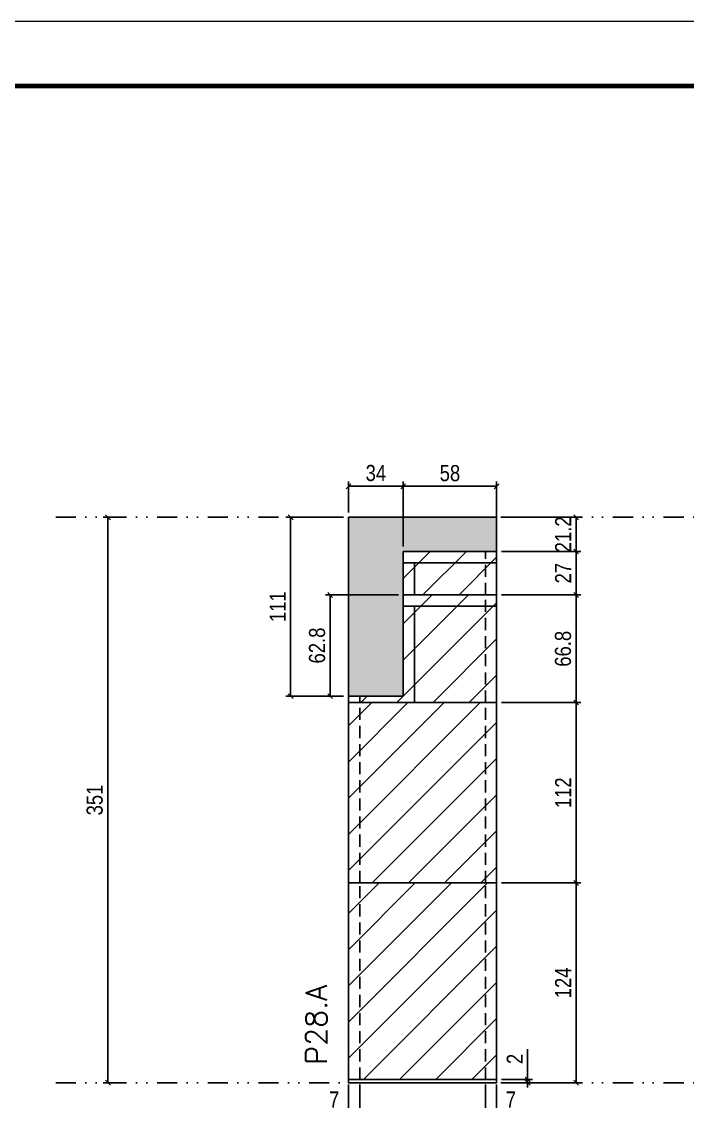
# Model space of a CAD drawing. Extents: x 28748 to 35002, y 14885 to 43501.
# Drawn here: x 30760 to 31174, y 39385 to 40055 of the extents above; entities that cross this region are included whole.
import ezdxf

# ---------------------------------------------------------------- set-up
doc = ezdxf.new("R2010")
doc.units = 0
for name, pattern in [('DASHED', [0.75, 0.5, -0.25]), ('DIVIDE2', [0.625, 0.25, -0.125, 0, -0.125, 0, -0.125]), ('HIDDEN', [0.375, 0.25, -0.125])]:
    doc.linetypes.add(name, pattern=pattern)
for name, color, linetype in [('COTA', 241, 'Continuous'), ('Nível', 160, 'Continuous'), ('Painéis', 200, 'Continuous'), ('Romaneio', 10, 'Continuous'), ('SARR_2.2x7', 40, 'Continuous'), ('Sarrafo de Pressão', 42, 'HIDDEN')]:
    doc.layers.add(name, color=color, linetype=linetype)
for name, color, linetype, lineweight in [('Folhas', 255, 'Continuous', 9), ('Hachura', 251, 'Continuous', 9), ('SARRAFO DE PRESSAO', 251, 'DASHED', 9), ('Texto Seção', 7, 'Continuous', 15)]:
    doc.layers.add(name, color=color, linetype=linetype, lineweight=lineweight)
doc.styles.add('COTA TECNICA', font='techl___.ttf', dxfattribs={"height": 10})
doc.styles.add('COTA TECNICA-50', font='techl___.ttf', dxfattribs={"height": 10})
doc.styles.add('REGUA-120', font='ROMANS.shx', dxfattribs={"height": 15})
doc.dimstyles.new('COTA PAINEL-50', dxfattribs={"dimtxt": 10, "dimasz": 3, "dimexe": 3, "dimexo": 3, "dimgap": 3, "dimtad": 1, "dimdec": 1, "dimzin": 12, "dimdsep": 46, "dimtxsty": 'COTA TECNICA-50', "dimblk1": 'OBLIQUE', "dimblk2": 'OBLIQUE', "dimsah": 1, "dimcen": 0.9, "dimclrd": 4, "dimclre": 4, "dimclrt": 240, "dimadec": 1, "dimazin": 3, "dimtfac": 1, "dimtdec": 1, "dimtmove": 0, "dimatfit": 3, "dimfxl": 1, "dimtolj": 1, "dimtzin": 12, "dimarcsym": 0})
doc.dimstyles.new('PAINEL', dxfattribs={"dimtxt": 10, "dimasz": 3, "dimexe": 3, "dimexo": 3, "dimgap": 3, "dimtad": 1, "dimdec": 1, "dimzin": 12, "dimdsep": 46, "dimtxsty": 'COTA TECNICA', "dimblk1": 'OBLIQUE', "dimblk2": 'OBLIQUE', "dimsah": 1, "dimcen": 0.9, "dimclrd": 4, "dimclre": 4, "dimclrt": 240, "dimadec": 1, "dimazin": 3, "dimtfac": 1, "dimtdec": 1, "dimtmove": 0, "dimatfit": 3, "dimfxl": 1, "dimtolj": 1, "dimtzin": 12, "dimarcsym": 0})

# ---------------------------------------------------------------- blocks, each defined once
blk = doc.blocks.new('9999999999')
at = {"layer": 'Folhas'}
blk.add_lwpolyline([(98138.98, 34190.21), (99623.98, 34190.21), (99623.98, 35240.21), (98138.98, 35240.21)], close=True, dxfattribs=at)
at = {"layer": 'Folhas', "color": 30, "const_width": 3}
blk.add_lwpolyline([(98213.98, 34230.21), (99583.98, 34230.21), (99583.98, 35200.21), (98213.98, 35200.21)], close=True, dxfattribs=at)
blk = doc.blocks.new('_Oblique')
at = {"color": 0, "linetype": 'ByBlock', "lineweight": -2}
blk.add_line((-0.5, -0.5), (0.5, 0.5), dxfattribs=at)
blk = doc.blocks.new('*D1487')
at = {"layer": 'Defpoints', "color": 0, "linetype": 'ByBlock', "transparency": 16777216}
for p in [(30824.27, 39747.3), (30813.92, 39396.3), (30824.27, 39396.3)]:
    blk.add_point(p, dxfattribs=at)
at = {"layer": 'Romaneio', "color": 4, "linetype": 'ByBlock', "lineweight": -2, "transparency": 16777216}
for p, q in [((30821.27, 39747.3), (30810.92, 39747.3)), ((30813.92, 39747.3), (30813.92, 39396.3)), ((30821.27, 39396.3), (30810.92, 39396.3))]:
    blk.add_line(p, q, dxfattribs=at)
at = {"layer": 'Romaneio', "color": 4, "linetype": 'ByBlock', "lineweight": -2, "transparency": 16777216, "xscale": 3, "yscale": 3, "zscale": 3}
for p, rotation in [((30813.92, 39747.3), 90), ((30813.92, 39396.3), 270)]:
    blk.add_blockref('_Oblique', p, dxfattribs=dict(at, rotation=rotation))
at = {"layer": 'Romaneio', "color": 240, "linetype": 'ByBlock', "transparency": 16777216, "insert": (30805.7, 39571.8), "char_height": 10, "attachment_point": 5, "rotation": 90, "style": 'COTA TECNICA'}
blk.add_mtext('\\A1;351', dxfattribs=at)
blk = doc.blocks.new('*D266')
at = {"layer": 'COTA', "color": 4, "lineweight": -2, "transparency": 16777216}
for p, q in [((30963.26, 39395.3), (30963.26, 39341.13)), ((31055.26, 39395.3), (31055.26, 39341.13)), ((31055.26, 39344.13), (30963.26, 39344.13))]:
    blk.add_line(p, q, dxfattribs=at)
at = {"layer": 'Defpoints', "color": 0, "transparency": 16777216}
for p in [(30963.26, 39398.3), (31055.26, 39398.3), (30963.26, 39344.13)]:
    blk.add_point(p, dxfattribs=at)
at = {"layer": 'COTA', "color": 4, "lineweight": -2, "transparency": 16777216, "xscale": 3, "yscale": 3, "zscale": 3, "rotation": 180}
blk.add_blockref('_Oblique', (30963.26, 39344.13), dxfattribs=at)
at = {"layer": 'COTA', "color": 4, "lineweight": -2, "transparency": 16777216, "xscale": 3, "yscale": 3, "zscale": 3}
blk.add_blockref('_Oblique', (31055.26, 39344.13), dxfattribs=at)
at = {"layer": 'COTA', "color": 240, "transparency": 16777216, "insert": (31009.26, 39352.21), "char_height": 10, "attachment_point": 5, "style": 'COTA TECNICA'}
blk.add_mtext('\\A1;92', dxfattribs=at)
blk = doc.blocks.new('*D267')
at = {"layer": 'COTA', "color": 4, "lineweight": -2, "transparency": 16777216}
for p, q in [((31048.26, 39395.3), (31048.26, 39374.79)), ((31055.26, 39393.3), (31055.26, 39374.79)), ((31048.26, 39377.79), (31055.26, 39377.79)), ((31055.26, 39377.79), (31069.99, 39377.79))]:
    blk.add_line(p, q, dxfattribs=at)
at = {"layer": 'Defpoints', "color": 0, "transparency": 16777216}
for p in [(31048.26, 39398.3), (31055.26, 39396.3), (31055.26, 39377.79)]:
    blk.add_point(p, dxfattribs=at)
at = {"layer": 'COTA', "color": 4, "lineweight": -2, "transparency": 16777216, "xscale": 3, "yscale": 3, "zscale": 3, "rotation": 180}
blk.add_blockref('_Oblique', (31048.26, 39377.79), dxfattribs=at)
at = {"layer": 'COTA', "color": 4, "lineweight": -2, "transparency": 16777216, "xscale": 3, "yscale": 3, "zscale": 3}
blk.add_blockref('_Oblique', (31055.26, 39377.79), dxfattribs=at)
at = {"layer": 'COTA', "color": 240, "transparency": 16777216, "insert": (31064.13, 39385.87), "char_height": 10, "attachment_point": 5, "style": 'COTA TECNICA-50'}
blk.add_mtext('\\A1;7', dxfattribs=at)
blk = doc.blocks.new('*D268')
at = {"layer": 'COTA', "color": 4, "lineweight": -2, "transparency": 16777216}
for p, q in [((30970.26, 39395.3), (30970.26, 39374.79)), ((30963.26, 39393.3), (30963.26, 39374.79)), ((30963.26, 39377.79), (30948.53, 39377.79)), ((30970.26, 39377.79), (30963.26, 39377.79))]:
    blk.add_line(p, q, dxfattribs=at)
at = {"layer": 'Defpoints', "color": 0, "transparency": 16777216}
for p in [(30963.26, 39396.3), (30970.26, 39398.3), (30963.26, 39377.79)]:
    blk.add_point(p, dxfattribs=at)
at = {"layer": 'COTA', "color": 4, "lineweight": -2, "transparency": 16777216, "xscale": 3, "yscale": 3, "zscale": 3, "rotation": 180}
blk.add_blockref('_Oblique', (30963.26, 39377.79), dxfattribs=at)
at = {"layer": 'COTA', "color": 4, "lineweight": -2, "transparency": 16777216, "xscale": 3, "yscale": 3, "zscale": 3}
blk.add_blockref('_Oblique', (30970.26, 39377.79), dxfattribs=at)
at = {"layer": 'COTA', "color": 240, "transparency": 16777216, "insert": (30954.39, 39385.87), "char_height": 10, "attachment_point": 5, "style": 'COTA TECNICA-50'}
blk.add_mtext('\\A1;7', dxfattribs=at)
blk = doc.blocks.new('*D1489')
at = {"layer": 'Defpoints', "color": 0, "linetype": 'ByBlock', "transparency": 16777216}
for p in [(31055.26, 39520.3), (31104.63, 39520.3), (31055.26, 39396.3)]:
    blk.add_point(p, dxfattribs=at)
at = {"layer": 'Romaneio', "color": 4, "linetype": 'ByBlock', "lineweight": -2, "transparency": 16777216}
for p, q in [((31058.26, 39520.3), (31107.63, 39520.3)), ((31104.63, 39396.3), (31104.63, 39520.3)), ((31058.26, 39396.3), (31107.63, 39396.3))]:
    blk.add_line(p, q, dxfattribs=at)
at = {"layer": 'Romaneio', "color": 4, "linetype": 'ByBlock', "lineweight": -2, "transparency": 16777216, "xscale": 3, "yscale": 3, "zscale": 3}
for p, rotation in [((31104.63, 39520.3), 90), ((31104.63, 39396.3), 270)]:
    blk.add_blockref('_Oblique', p, dxfattribs=dict(at, rotation=rotation))
at = {"layer": 'Romaneio', "color": 240, "linetype": 'ByBlock', "transparency": 16777216, "insert": (31096.55, 39458.3), "char_height": 10, "attachment_point": 5, "rotation": 90, "style": 'COTA TECNICA'}
blk.add_mtext('\\A1;124', dxfattribs=at)
blk = doc.blocks.new('*D269')
at = {"layer": 'COTA', "color": 4, "lineweight": -2, "transparency": 16777216}
for p, q in [((31074.52, 39398.3), (31074.52, 39417.1)), ((31058.26, 39398.3), (31077.52, 39398.3)), ((31058.26, 39396.3), (31077.52, 39396.3)), ((31074.52, 39396.3), (31074.52, 39398.3)), ((31074.52, 39396.3), (31074.52, 39393.3))]:
    blk.add_line(p, q, dxfattribs=at)
at = {"layer": 'Defpoints', "color": 0, "transparency": 16777216}
for p in [(31055.26, 39398.3), (31055.26, 39396.3), (31074.52, 39396.3)]:
    blk.add_point(p, dxfattribs=at)
at = {"layer": 'COTA', "color": 4, "lineweight": -2, "transparency": 16777216, "xscale": 3, "yscale": 3, "zscale": 3}
for p, rotation in [((31074.52, 39398.3), 270), ((31074.52, 39396.3), 90)]:
    blk.add_blockref('_Oblique', p, dxfattribs=dict(at, rotation=rotation))
at = {"layer": 'COTA', "color": 240, "transparency": 16777216, "insert": (31066.52, 39411.05), "char_height": 10, "attachment_point": 5, "rotation": 90, "style": 'COTA TECNICA-50'}
blk.add_mtext('\\A1;2', dxfattribs=at)
blk = doc.blocks.new('*D1533')
at = {"layer": 'Defpoints', "color": 0, "linetype": 'ByBlock', "transparency": 16777216}
for p in [(31055.26, 39520.3), (31104.63, 39520.3), (31055.26, 39396.3)]:
    blk.add_point(p, dxfattribs=at)
at = {"layer": 'Romaneio', "color": 4, "linetype": 'ByBlock', "lineweight": -2, "transparency": 16777216}
for p, q in [((31058.26, 39520.3), (31107.63, 39520.3)), ((31104.63, 39396.3), (31104.63, 39520.3)), ((31058.26, 39396.3), (31107.63, 39396.3))]:
    blk.add_line(p, q, dxfattribs=at)
at = {"layer": 'Romaneio', "color": 4, "linetype": 'ByBlock', "lineweight": -2, "transparency": 16777216, "xscale": 3, "yscale": 3, "zscale": 3}
for p, rotation in [((31104.63, 39520.3), 90), ((31104.63, 39396.3), 270)]:
    blk.add_blockref('_Oblique', p, dxfattribs=dict(at, rotation=rotation))
at = {"layer": 'Romaneio', "color": 240, "linetype": 'ByBlock', "transparency": 16777216, "insert": (31096.55, 39458.3), "char_height": 10, "attachment_point": 5, "rotation": 90, "style": 'COTA TECNICA'}
blk.add_mtext('\\A1;124', dxfattribs=at)
blk = doc.blocks.new('*D2119')
at = {"layer": 'COTA', "color": 4, "lineweight": -2, "transparency": 16777216}
for p, q in [((31058.26, 39747.3), (31107.63, 39747.3)), ((31104.63, 39747.3), (31104.63, 39726.1)), ((31058.26, 39726.1), (31107.63, 39726.1))]:
    blk.add_line(p, q, dxfattribs=at)
at = {"layer": 'Defpoints', "color": 0, "transparency": 16777216}
for p in [(31055.26, 39747.3), (31055.26, 39726.1), (31104.63, 39726.1)]:
    blk.add_point(p, dxfattribs=at)
at = {"layer": 'COTA', "color": 4, "lineweight": -2, "transparency": 16777216, "xscale": 3, "yscale": 3, "zscale": 3}
for p, rotation in [((31104.63, 39747.3), 90), ((31104.63, 39726.1), 270)]:
    blk.add_blockref('_Oblique', p, dxfattribs=dict(at, rotation=rotation))
at = {"layer": 'COTA', "color": 240, "transparency": 16777216, "insert": (31096.57, 39736.7), "char_height": 10, "attachment_point": 5, "rotation": 90, "style": 'COTA TECNICA-50'}
blk.add_mtext('\\A1;21.2', dxfattribs=at)
blk = doc.blocks.new('*D1411')
at = {"layer": 'COTA', "color": 4, "lineweight": -2, "transparency": 16777216}
for p, q in [((31058.26, 39632.3), (31107.63, 39632.3)), ((31104.63, 39520.3), (31104.63, 39632.3)), ((31058.26, 39520.3), (31107.63, 39520.3))]:
    blk.add_line(p, q, dxfattribs=at)
at = {"layer": 'Defpoints', "color": 0, "transparency": 16777216}
for p in [(31055.26, 39632.3), (31104.63, 39632.3), (31055.26, 39520.3)]:
    blk.add_point(p, dxfattribs=at)
at = {"layer": 'COTA', "color": 4, "lineweight": -2, "transparency": 16777216, "xscale": 3, "yscale": 3, "zscale": 3}
for p, rotation in [((31104.63, 39632.3), 90), ((31104.63, 39520.3), 270)]:
    blk.add_blockref('_Oblique', p, dxfattribs=dict(at, rotation=rotation))
at = {"layer": 'COTA', "color": 240, "transparency": 16777216, "insert": (31096.57, 39576.3), "char_height": 10, "attachment_point": 5, "rotation": 90, "style": 'COTA TECNICA-50'}
blk.add_mtext('\\A1;112', dxfattribs=at)
blk = doc.blocks.new('*D1412')
at = {"layer": 'COTA', "color": 4, "lineweight": -2, "transparency": 16777216}
for p, q in [((31058.26, 39699.1), (31107.63, 39699.1)), ((31104.63, 39632.3), (31104.63, 39699.1)), ((31058.26, 39632.3), (31107.63, 39632.3))]:
    blk.add_line(p, q, dxfattribs=at)
at = {"layer": 'Defpoints', "color": 0, "transparency": 16777216}
for p in [(31055.26, 39699.1), (31104.63, 39699.1), (31055.26, 39632.3)]:
    blk.add_point(p, dxfattribs=at)
at = {"layer": 'COTA', "color": 4, "lineweight": -2, "transparency": 16777216, "xscale": 3, "yscale": 3, "zscale": 3}
for p, rotation in [((31104.63, 39699.1), 90), ((31104.63, 39632.3), 270)]:
    blk.add_blockref('_Oblique', p, dxfattribs=dict(at, rotation=rotation))
at = {"layer": 'COTA', "color": 240, "transparency": 16777216, "insert": (31096.5, 39665.7), "char_height": 10, "attachment_point": 5, "rotation": 90, "style": 'COTA TECNICA-50'}
blk.add_mtext('\\A1;66.8', dxfattribs=at)
blk = doc.blocks.new('*D2120')
at = {"layer": 'COTA', "color": 4, "lineweight": -2, "transparency": 16777216}
for p, q in [((30963.26, 39750.3), (30963.26, 39769.53)), ((30997.26, 39729.1), (30997.26, 39769.53)), ((30963.26, 39766.53), (30997.26, 39766.53))]:
    blk.add_line(p, q, dxfattribs=at)
at = {"layer": 'Defpoints', "color": 0, "transparency": 16777216}
for p in [(30997.26, 39766.53), (30963.26, 39747.3), (30997.26, 39726.1)]:
    blk.add_point(p, dxfattribs=at)
at = {"layer": 'COTA', "color": 4, "lineweight": -2, "transparency": 16777216, "xscale": 3, "yscale": 3, "zscale": 3, "rotation": 180}
blk.add_blockref('_Oblique', (30963.26, 39766.53), dxfattribs=at)
at = {"layer": 'COTA', "color": 4, "lineweight": -2, "transparency": 16777216, "xscale": 3, "yscale": 3, "zscale": 3}
blk.add_blockref('_Oblique', (30997.26, 39766.53), dxfattribs=at)
at = {"layer": 'COTA', "color": 240, "transparency": 16777216, "insert": (30980.26, 39774.75), "char_height": 10, "attachment_point": 5, "style": 'COTA TECNICA-50'}
blk.add_mtext('\\A1;34', dxfattribs=at)
blk = doc.blocks.new('*D1413')
at = {"layer": 'COTA', "color": 4, "lineweight": -2, "transparency": 16777216}
for p, q in [((30997.26, 39729.1), (30997.26, 39769.53)), ((31055.26, 39723.3), (31055.26, 39769.53)), ((30997.26, 39766.53), (31055.26, 39766.53))]:
    blk.add_line(p, q, dxfattribs=at)
at = {"layer": 'Defpoints', "color": 0, "transparency": 16777216}
for p in [(31055.26, 39766.53), (30997.26, 39726.1), (31055.26, 39720.3)]:
    blk.add_point(p, dxfattribs=at)
at = {"layer": 'COTA', "color": 4, "lineweight": -2, "transparency": 16777216, "xscale": 3, "yscale": 3, "zscale": 3, "rotation": 180}
blk.add_blockref('_Oblique', (30997.26, 39766.53), dxfattribs=at)
at = {"layer": 'COTA', "color": 4, "lineweight": -2, "transparency": 16777216, "xscale": 3, "yscale": 3, "zscale": 3}
blk.add_blockref('_Oblique', (31055.26, 39766.53), dxfattribs=at)
at = {"layer": 'COTA', "color": 240, "transparency": 16777216, "insert": (31026.26, 39774.66), "char_height": 10, "attachment_point": 5, "style": 'COTA TECNICA-50'}
blk.add_mtext('\\A1;58', dxfattribs=at)
blk = doc.blocks.new('*D2159')
at = {"layer": 'COTA', "color": 4, "lineweight": -2, "transparency": 16777216}
for p, q in [((31058.26, 39726.1), (31107.63, 39726.1)), ((31104.63, 39699.1), (31104.63, 39726.1)), ((31058.26, 39699.1), (31107.63, 39699.1))]:
    blk.add_line(p, q, dxfattribs=at)
at = {"layer": 'Defpoints', "color": 0, "transparency": 16777216}
for p in [(31055.26, 39726.1), (31104.63, 39726.1), (31055.26, 39699.1)]:
    blk.add_point(p, dxfattribs=at)
at = {"layer": 'COTA', "color": 4, "lineweight": -2, "transparency": 16777216, "xscale": 3, "yscale": 3, "zscale": 3}
for p, rotation in [((31104.63, 39726.1), 90), ((31104.63, 39699.1), 270)]:
    blk.add_blockref('_Oblique', p, dxfattribs=dict(at, rotation=rotation))
at = {"layer": 'COTA', "color": 240, "transparency": 16777216, "insert": (31096.55, 39712.6), "char_height": 10, "attachment_point": 5, "rotation": 90, "style": 'COTA TECNICA'}
blk.add_mtext('\\A1;27', dxfattribs=at)
blk = doc.blocks.new('*D2317')
at = {"layer": 'COTA', "color": 4, "lineweight": -2, "transparency": 16777216}
for p, q in [((30994.26, 39699.1), (30948.91, 39699.1)), ((30951.91, 39699.1), (30951.91, 39636.3)), ((30960.26, 39636.3), (30948.91, 39636.3))]:
    blk.add_line(p, q, dxfattribs=at)
at = {"layer": 'Defpoints', "color": 0, "transparency": 16777216}
for p in [(30997.26, 39699.1), (30951.91, 39636.3), (30963.26, 39636.3)]:
    blk.add_point(p, dxfattribs=at)
at = {"layer": 'COTA', "color": 4, "lineweight": -2, "transparency": 16777216, "xscale": 3, "yscale": 3, "zscale": 3}
for p, rotation in [((30951.91, 39699.1), 90), ((30951.91, 39636.3), 270)]:
    blk.add_blockref('_Oblique', p, dxfattribs=dict(at, rotation=rotation))
at = {"layer": 'COTA', "color": 240, "transparency": 16777216, "insert": (30943.79, 39667.7), "char_height": 10, "attachment_point": 5, "rotation": 90, "style": 'COTA TECNICA'}
blk.add_mtext('\\A1;62.8', dxfattribs=at)
blk = doc.blocks.new('*D2318')
at = {"layer": 'COTA', "color": 4, "lineweight": -2, "transparency": 16777216}
for p, q in [((30960.26, 39747.3), (30924.32, 39747.3)), ((30927.32, 39747.3), (30927.32, 39636.3)), ((30960.26, 39636.3), (30924.32, 39636.3))]:
    blk.add_line(p, q, dxfattribs=at)
at = {"layer": 'Defpoints', "color": 0, "transparency": 16777216}
for p in [(30963.26, 39747.3), (30927.32, 39636.3), (30963.26, 39636.3)]:
    blk.add_point(p, dxfattribs=at)
at = {"layer": 'COTA', "color": 4, "lineweight": -2, "transparency": 16777216, "xscale": 3, "yscale": 3, "zscale": 3}
for p, rotation in [((30927.32, 39747.3), 90), ((30927.32, 39636.3), 270)]:
    blk.add_blockref('_Oblique', p, dxfattribs=dict(at, rotation=rotation))
at = {"layer": 'COTA', "color": 240, "transparency": 16777216, "insert": (30919.26, 39691.8), "char_height": 10, "attachment_point": 5, "rotation": 90, "style": 'COTA TECNICA'}
blk.add_mtext('\\A1;111', dxfattribs=at)

msp = doc.modelspace()

# ---------------------------------------------------------------- hatches: boundary and pattern name
at = {"layer": 'COTA', "linetype": 'ByBlock'}
h = msp.add_hatch(dxfattribs=at)
h.set_pattern_fill('AR-CONC', color=256, scale=0.03)
h.paths.add_polyline_path([(30997.26, 39726.1), (31055.26, 39726.1), (31055.26, 39747.3), (30963.26, 39747.3), (30963.26, 39636.3), (30997.26, 39636.3), (30997.26, 39699.1)])
at = {"layer": 'Hachura'}
h = msp.add_hatch(dxfattribs=at)
h.set_pattern_fill('ANSI31', color=256, scale=5)
h.set_pattern_definition([(45, (-1e-11, -21.2), (-11.22532, 11.22532), [])])
h.paths.add_polyline_path([(31055.26, 39699.1), (31055.26, 39726.1), (30997.26, 39726.1), (30997.26, 39699.1)], flags=17)
h = msp.add_hatch(dxfattribs=at)
h.set_pattern_fill('ANSI31', color=256, scale=5)
h.set_pattern_definition([(45, (0, -27), (-11.22532, 11.22532), [])])
h.paths.add_polyline_path([(30963.26, 39632.3), (31055.26, 39632.3), (31055.26, 39699.1), (30997.26, 39699.1), (30997.26, 39636.3), (30963.26, 39636.3)])
at = {"layer": 'Hachura', "linetype": 'ByBlock'}
h = msp.add_hatch(dxfattribs=at)
h.set_pattern_fill('ANSI31', color=256, scale=5)
h.set_pattern_definition([(45, (25799.309, 30974.01), (-11.22532, 11.22532), [])])
h.paths.add_polyline_path([(31055.26, 39632.3), (30963.26, 39632.3), (30963.26, 39520.3), (31055.26, 39520.3)])
h = msp.add_hatch(dxfattribs=at)
h.set_pattern_fill('ANSI31', color=256, scale=5)
h.set_pattern_definition([(45, (-100272.658, 8260.539), (-11.2253202, 11.2253202), [])])
h.paths.add_polyline_path([(31055.26, 39520.3), (30963.26, 39520.3), (30963.26, 39398.3), (31055.26, 39398.3)])

# ---------------------------------------------------------------- linework, layer by layer
at = {"layer": 'COTA', "linetype": 'ByBlock'}
for p, q in [((30963.26, 39636.3), (30963.26, 39747.3)), ((30963.26, 39747.3), (31055.26, 39747.3)), ((31055.26, 39726.1), (31055.26, 39747.3))]:
    msp.add_line(p, q, dxfattribs=at)
at = {"layer": 'Nível', "color": 4, "linetype": 'DIVIDE2', "ltscale": 50}
for p, q in [((30781.5, 39747.3), (31791.84, 39747.3)), ((30781.5, 39396.3), (31791.84, 39396.3))]:
    msp.add_line(p, q, dxfattribs=at)
at = {"layer": 'Painéis'}
for p, q in [((31055.26, 39726.1), (30997.26, 39726.1)), ((30997.26, 39726.1), (30997.26, 39699.1)), ((31055.26, 39699.1), (31055.26, 39726.1)), ((31055.26, 39699.1), (30997.26, 39699.1)), ((30997.26, 39636.3), (30997.26, 39699.1)), ((30997.26, 39699.1), (31055.26, 39699.1)), ((31055.26, 39520.3), (31055.26, 39699.1)), ((30997.26, 39636.3), (30963.26, 39636.3)), ((30963.26, 39636.3), (30963.26, 39520.3)), ((30963.26, 39632.3), (31055.26, 39632.3)), ((30963.26, 39520.3), (31055.26, 39520.3))]:
    msp.add_line(p, q, dxfattribs=at)
for points in [[(31055.26, 39520.3), (30963.26, 39520.3), (30963.26, 39398.3), (31055.26, 39398.3)], [(31055.26, 39398.3), (30963.26, 39398.3), (30963.26, 39396.3), (31055.26, 39396.3)]]:
    msp.add_lwpolyline(points, close=True, dxfattribs=at)
at = {"layer": 'SARR_2.2x7'}
for p, q in [((31055.26, 39719.1), (30997.26, 39719.1)), ((31004.26, 39719.1), (31004.26, 39699.1)), ((31055.26, 39692.1), (30997.26, 39692.1)), ((31004.26, 39632.3), (31004.26, 39692.1)), ((30970.26, 39632.3), (31004.26, 39632.3))]:
    msp.add_line(p, q, dxfattribs=at)
at = {"layer": 'Sarrafo de Pressão', "ltscale": 30}
for p, q in [((31048.26, 39699.1), (31048.26, 39726.1)), ((31048.26, 39632.3), (31048.26, 39699.1)), ((30970.26, 39632.3), (30970.26, 39636.3)), ((30970.26, 39520.3), (30970.26, 39632.3)), ((31048.26, 39520.3), (31048.26, 39632.3)), ((30970.26, 39398.3), (30970.26, 39520.3)), ((31048.26, 39398.3), (31048.26, 39520.3))]:
    msp.add_line(p, q, dxfattribs=at)

# ---------------------------------------------------------------- block references
at = {"layer": 'SARRAFO DE PRESSAO', "color": 6, "linetype": 'ByBlock'}
msp.add_blockref('9999999999', (-67792.14, 4814.81), dxfattribs=at)

# ---------------------------------------------------------------- texts
at = {"layer": 'Texto Seção', "insert": (30949.79, 39407.55), "char_height": 13, "width": 285.3299, "attachment_point": 7, "rotation": 90, "style": 'REGUA-120'}
msp.add_mtext('P28.A', dxfattribs=at)

# ---------------------------------------------------------------- dimensions: what is measured, and where the dimension line sits
at = {"layer": 'COTA'}
for base, p1, p2, picture, middle in [((30997.26, 39766.53), (30963.26, 39747.3), (30997.26, 39726.1), '*D2120', (30980.26, 39774.75)), ((31055.26, 39766.53), (30997.26, 39726.1), (31055.26, 39720.3), '*D1413', (31026.26, 39774.66)), ((31055.26, 39377.79), (31048.26, 39398.3), (31055.26, 39396.3), '*D267', (31064.13, 39385.87))]:
    dim = msp.add_linear_dim(base=base, p1=p1, p2=p2, dimstyle='COTA PAINEL-50', dxfattribs=at)
    dim.commit()
    dim.dimension.update_dxf_attribs({"geometry": picture, "text_midpoint": middle})
for base, p1, p2, picture, middle in [((31104.63, 39726.1), (31055.26, 39747.3), (31055.26, 39726.1), '*D2119', (31104.63, 39736.7)), ((31074.52, 39396.3), (31055.26, 39398.3), (31055.26, 39396.3), '*D269', (31074.52, 39411.05))]:
    dim = msp.add_linear_dim(base=base, p1=p1, p2=p2, angle=90, dimstyle='COTA PAINEL-50', dxfattribs=at)
    dim.commit()
    dim.dimension.update_dxf_attribs({"geometry": picture, "text_midpoint": middle, "dimtype": 160})
for base, p1, p2, angle, dimstyle, picture, middle in [((30927.32, 39636.3), (30963.26, 39747.3), (30963.26, 39636.3), 90, 'PAINEL', '*D2318', (30919.26, 39691.8)), ((31104.63, 39726.1), (31055.26, 39699.1), (31055.26, 39726.1), 90, 'PAINEL', '*D2159', (31096.55, 39712.6)), ((30951.91, 39636.3), (30997.26, 39699.1), (30963.26, 39636.3), 90, 'PAINEL', '*D2317', (30943.79, 39667.7)), ((31104.63, 39699.1), (31055.26, 39632.3), (31055.26, 39699.1), 90, 'COTA PAINEL-50', '*D1412', (31096.5, 39665.7)), ((31104.63, 39632.3), (31055.26, 39520.3), (31055.26, 39632.3), 90, 'COTA PAINEL-50', '*D1411', (31096.57, 39576.3)), ((30963.26, 39377.79), (30970.26, 39398.3), (30963.26, 39396.3), 180, 'COTA PAINEL-50', '*D268', (30954.39, 39385.87))]:
    dim = msp.add_linear_dim(base=base, p1=p1, p2=p2, angle=angle, dimstyle=dimstyle, dxfattribs=at)
    dim.commit()
    dim.dimension.update_dxf_attribs({"geometry": picture, "text_midpoint": middle})
dim = msp.add_linear_dim(base=(30963.26, 39344.13), p1=(31055.26, 39398.3), p2=(30963.26, 39398.3), angle=180, dimstyle='PAINEL', override={"dimarcsym": 2}, dxfattribs=at)
dim.commit()
dim.dimension.update_dxf_attribs({"geometry": '*D266', "text_midpoint": (31009.26, 39352.21)})
at = {"layer": 'Romaneio', "linetype": 'ByBlock'}
for p1, p2, distance, picture, middle in [((30824.27, 39747.3), (30824.27, 39396.3), -10.35, '*D1487', (30805.7, 39571.8)), ((31055.26, 39396.3), (31055.26, 39520.3), -49.37, '*D1489', (31096.55, 39458.3)), ((31055.26, 39396.3), (31055.26, 39520.3), -49.37, '*D1533', (31096.55, 39458.3))]:
    dim = msp.add_aligned_dim(p1=p1, p2=p2, distance=distance, dimstyle='PAINEL', dxfattribs=at)
    dim.commit()
    dim.dimension.update_dxf_attribs({"geometry": picture, "text_midpoint": middle})

doc.saveas('drawing.dxf')
